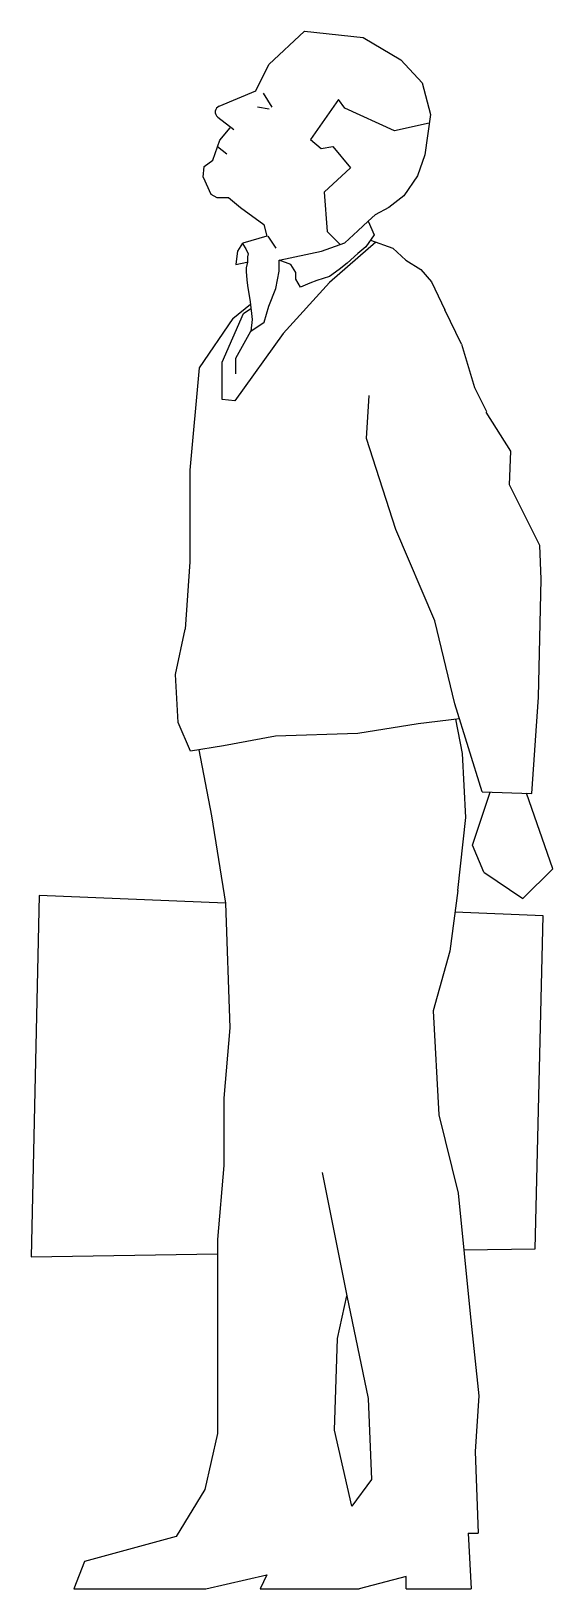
# Model space of a CAD drawing. Extents: x -0.27 to 0.34, y 0 to 1.82.
import ezdxf

# ---------------------------------------------------------------- set-up
doc = ezdxf.new("R2010")
doc.units = 0
doc.header["$MEASUREMENT"] = 0
doc.layers.get('0').update_dxf_attribs({"linetype": 'CONTINUOUS'})

msp = doc.modelspace()

# ---------------------------------------------------------------- linework, layer by layer
for p, q in [((0.0102, 1.7818), (0.0516, 1.8208)), ((0.0516, 1.8208), (0.1204, 1.8134)), ((0.1204, 1.8134), (0.1644, 1.7874)), ((0.1644, 1.7874), (0.1892, 1.7603)), ((-0.0051, 1.751), (0.0102, 1.7818)), ((-0.0479, 1.733), (-0.0051, 1.751)), ((0.0035, 1.7483), (0.0136, 1.7321)), ((0.1892, 1.7603), (0.1988, 1.7234)), ((-0.0496, 1.7203), (-0.0309, 1.7058)), ((0.1988, 1.7234), (0.1924, 1.6763)), ((-0.0471, 1.6933), (-0.035, 1.7076)), ((-0.0553, 1.67), (-0.0471, 1.6933)), ((-0.0498, 1.6858), (-0.039, 1.6775)), ((0.1924, 1.6763), (0.1839, 1.6518)), ((-0.0667, 1.6502), (-0.0654, 1.6627)), ((-0.0654, 1.6627), (-0.0553, 1.67)), ((-0.0667, 1.6502), (-0.0575, 1.6303)), ((0.1839, 1.6518), (0.1676, 1.6283)), ((-0.0575, 1.6303), (-0.0507, 1.6264)), ((-0.0507, 1.6264), (-0.0369, 1.6264)), ((-0.0369, 1.6264), (-0.0231, 1.6145)), ((0.1676, 1.6283), (0.1504, 1.6147)), ((-0.0231, 1.6145), (0.0044, 1.5948)), ((0.1344, 1.606), (0.1263, 1.5985)), ((0.1504, 1.6147), (0.1344, 1.606)), ((0.0044, 1.5948), (0.0077, 1.5813)), ((0.0989, 1.5732), (0.114, 1.5875)), ((0.114, 1.5875), (0.1263, 1.5985)), ((0.1263, 1.5985), (0.133, 1.5828)), ((-0.0207, 1.5731), (-0.0265, 1.5635)), ((0.0077, 1.5813), (-0.0201, 1.5731)), ((-0.0201, 1.5731), (-0.0201, 1.5717)), ((-0.0201, 1.5717), (-0.0169, 1.5664)), ((-0.0169, 1.5664), (-0.0142, 1.5605)), ((0.009, 1.581), (0.0181, 1.5673)), ((0.0715, 1.5638), (0.0989, 1.5732)), ((0.1234, 1.5685), (0.114, 1.5608)), ((0.133, 1.5828), (0.1234, 1.5685)), ((0.1287, 1.5765), (0.1549, 1.5671)), ((0.1549, 1.5671), (0.17, 1.553)), ((-0.0279, 1.5517), (-0.0285, 1.5479)), ((-0.0285, 1.5479), (-0.0156, 1.5509)), ((-0.0265, 1.5635), (-0.0279, 1.5517)), ((-0.0149, 1.5509), (-0.0162, 1.5442)), ((-0.0142, 1.5605), (-0.0149, 1.5568)), ((-0.0149, 1.5568), (-0.0149, 1.5509)), ((0.0223, 1.553), (0.0715, 1.5638)), ((0.0223, 1.5404), (0.0223, 1.553)), ((0.0359, 1.5481), (0.0223, 1.553)), ((0.0415, 1.5387), (0.0359, 1.5481)), ((0.1015, 1.5497), (0.0921, 1.542)), ((0.114, 1.5608), (0.1015, 1.5497)), ((0.17, 1.553), (0.1878, 1.542)), ((-0.0162, 1.5442), (-0.0162, 1.5397)), ((-0.0162, 1.5397), (-0.0156, 1.5301)), ((-0.0156, 1.5301), (-0.0149, 1.5233)), ((0.0182, 1.5199), (0.0223, 1.5404)), ((0.0415, 1.531), (0.0415, 1.5387)), ((0.047, 1.5216), (0.0415, 1.531)), ((0.0811, 1.534), (0.066, 1.5293)), ((0.0921, 1.542), (0.0811, 1.534)), ((0.1878, 1.542), (0.2, 1.5277)), ((-0.0149, 1.5233), (-0.0119, 1.5042)), ((0.01, 1.4995), (0.0182, 1.5199)), ((0.0578, 1.5263), (0.047, 1.5216)), ((0.066, 1.5293), (0.0578, 1.5263)), ((0.2, 1.5277), (0.2157, 1.4949)), ((-0.0318, 1.485), (-0.0115, 1.5017)), ((-0.0119, 1.5042), (-0.0092, 1.4838)), ((0.0045, 1.4808), (0.01, 1.4995)), ((0.235, 1.4548), (0.2157, 1.4949)), ((-0.0318, 1.485), (-0.0713, 1.4272)), ((-0.0092, 1.4838), (-0.0109, 1.47)), ((-0.0109, 1.47), (0.0045, 1.4808)), ((-0.0284, 1.4384), (-0.0109, 1.47)), ((0.235, 1.4548), (0.2503, 1.4044)), ((-0.0713, 1.4272), (-0.0821, 1.3077)), ((-0.0284, 1.4201), (-0.0284, 1.4384)), ((0.2503, 1.4044), (0.2644, 1.3761)), ((0.1241, 1.3446), (0.1272, 1.395)), ((0.2929, 1.3298), (0.2641, 1.3756)), ((0.1585, 1.2382), (0.1241, 1.3446)), ((0.2911, 1.2904), (0.2929, 1.3298)), ((-0.0821, 1.3077), (-0.0821, 1.2003)), ((0.3266, 1.2195), (0.2911, 1.2904)), ((0.2039, 1.1316), (0.1585, 1.2382)), ((0.3283, 1.1801), (0.3266, 1.2195)), ((-0.0821, 1.2003), (-0.0876, 1.1218)), ((0.3249, 1.0424), (0.3283, 1.1801)), ((0.2272, 1.0343), (0.2039, 1.1316)), ((0.3172, 0.9298), (0.3249, 1.0424)), ((0.2593, 0.9317), (0.2272, 1.0343)), ((0.2363, 0.9765), (0.2285, 1.0164)), ((-0.0718, 0.9807), (-0.057, 0.9034)), ((0.2403, 0.9016), (0.2363, 0.9765)), ((0.2478, 0.8691), (0.2685, 0.9314)), ((0.2593, 0.9317), (0.3172, 0.9298)), ((0.3418, 0.8415), (0.3109, 0.93)), ((-0.057, 0.9034), (-0.0405, 0.8014)), ((0.2307, 0.8164), (0.2403, 0.9016)), ((0.2611, 0.8376), (0.2478, 0.8691)), ((0.2611, 0.8376), (0.3067, 0.8069)), ((0.3067, 0.8069), (0.3418, 0.8415)), ((-0.0405, 0.8014), (-0.0353, 0.6558)), ((0.2307, 0.8164), (0.2215, 0.7452)), ((0.2215, 0.7452), (0.202, 0.6758)), ((0.202, 0.6758), (0.2088, 0.5539)), ((-0.0353, 0.6558), (-0.0425, 0.5734)), ((-0.0425, 0.5734), (-0.0425, 0.495)), ((0.2088, 0.5539), (0.2312, 0.4624)), ((-0.0425, 0.495), (-0.0498, 0.4082)), ((0.0724, 0.4868), (0.1011, 0.3424)), ((0.2312, 0.4624), (0.2454, 0.3216)), ((-0.0498, 0.4082), (-0.0498, 0.3051)), ((0.0904, 0.2928), (0.1011, 0.3424)), ((0.1011, 0.3424), (0.1263, 0.2226)), ((0.2454, 0.3216), (0.2554, 0.2255)), ((-0.0498, 0.3051), (-0.0498, 0.1815)), ((0.0868, 0.1856), (0.0904, 0.2928)), ((0.1263, 0.2226), (0.1299, 0.1278)), ((0.2554, 0.2255), (0.2511, 0.1607)), ((0.1072, 0.0967), (0.0868, 0.1856)), ((-0.0498, 0.1815), (-0.0648, 0.1162)), ((0.2511, 0.1607), (0.2548, 0.065)), ((0.1299, 0.1278), (0.1072, 0.0967)), ((-0.0648, 0.1162), (-0.0983, 0.061)), ((-0.0983, 0.061), (-0.2051, 0.0319)), ((0.243, 0.0649), (0.2548, 0.065)), ((0.243, 0.0649), (0.2465, 0)), ((-0.2051, 0.0319), (-0.2178, 0)), ((-0.2178, 0), (-0.0635, 0)), ((-0.0635, 0), (0.0078, 0.0164)), ((0.0078, 0.0164), (0, 0)), ((0, 0), (0.1158, 0)), ((0.1704, 0.0143), (0.1158, 0)), ((0.1704, 0), (0.1704, 0.0143)), ((0.1704, 0), (0.2465, 0))]:
    msp.add_line(p, q)
for points in [[(-0.0031, 1.7324), (0.0103, 1.7299)], [(0.1975, 1.7134), (0.1569, 1.7043), (0.0989, 1.7307), (0.0916, 1.741), (0.0586, 1.6941), (0.0711, 1.6838), (0.085, 1.686), (0.1055, 1.6611), (0.0747, 1.6325), (0.0784, 1.5864), (0.0934, 1.5713)], [(0.1352, 1.5741), (0.081, 1.527), (0.027, 1.4673), (-0.0298, 1.3887), (-0.0444, 1.3901), (-0.0444, 1.4338), (-0.0196, 1.4906), (-0.0109, 1.4964)], [(0.2327, 1.0169), (0.1847, 1.0112), (0.1142, 0.9999), (0.0179, 0.9967), (-0.043, 0.9855), (-0.0815, 0.9791), (-0.0959, 1.0128), (-0.0991, 1.0689), (-0.0876, 1.1218)], [(-0.258, 0.8104), (-0.2675, 0.3881), (-0.0498, 0.3916)], [(-0.0405, 0.8016), (-0.258, 0.8104)], [(0.2378, 0.3963), (0.3211, 0.3976), (0.3306, 0.7867), (0.2274, 0.7908)]]:
    msp.add_lwpolyline(points)
msp.add_arc((-0.0451, 1.7262), 0.00741, 112.7948, 232.125)

doc.saveas('drawing.dxf')
